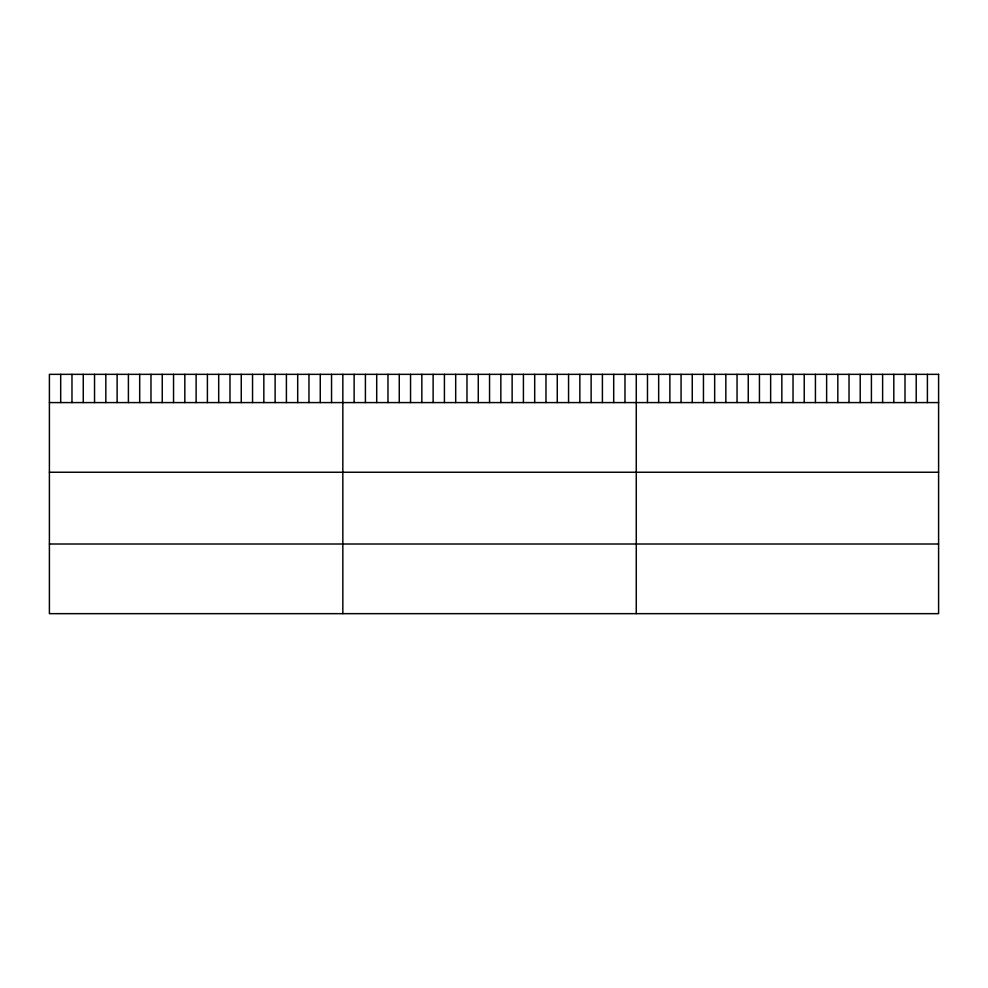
<?xml version="1.0" encoding="UTF-8"?>
<svg xmlns="http://www.w3.org/2000/svg" width="988" height="988" viewBox="0 0 988 988"><rect width="100%" height="100%" fill="white"/><g stroke="black" fill="none" stroke-linecap="round" stroke-linejoin="round"><path stroke-width="1.48" d="M49.4 402.585L938.6 402.585M49.4 472.239L938.6 472.239M49.4 544.005L938.6 544.005M927.399 374.341L927.399 402.585M916.209 374.341L916.209 402.585M905.008 374.341L905.008 402.585M893.807 374.341L893.807 402.585M882.617 374.341L882.617 402.585M871.416 374.341L871.416 402.585M860.215 374.341L860.215 402.585M849.025 374.341L849.025 402.585M837.824 374.341L837.824 402.585M826.623 374.341L826.623 402.585M815.433 374.341L815.433 402.585M804.232 374.341L804.232 402.585M793.031 374.341L793.031 402.585M781.841 374.341L781.841 402.585M770.64 374.341L770.64 402.585M759.439 374.341L759.439 402.585M748.249 374.341L748.249 402.585M737.048 374.341L737.048 402.585M725.847 374.341L725.847 402.585M714.657 374.341L714.657 402.585M703.456 374.341L703.456 402.585M692.255 374.341L692.255 402.585M681.065 374.341L681.065 402.585M669.864 374.341L669.864 402.585M658.663 374.341L658.663 402.585M647.473 374.341L647.473 402.585M636.272 374.341L636.272 613.659M624.984 374.341L624.984 402.585M613.696 374.341L613.696 402.585M602.408 374.341L602.408 402.585M591.133 374.341L591.133 402.585M579.845 374.341L579.845 402.585M568.557 374.341L568.557 402.585M557.269 374.341L557.269 402.585M545.981 374.341L545.981 402.585M534.693 374.341L534.693 402.585M523.418 374.341L523.418 402.585M512.13 374.341L512.13 402.585M500.842 374.341L500.842 402.585M489.554 374.341L489.554 402.585M478.266 374.341L478.266 402.585M466.978 374.341L466.978 402.585M455.69 374.341L455.69 402.585M444.415 374.341L444.415 402.585M433.127 374.341L433.127 402.585M421.839 374.341L421.839 402.585M410.551 374.341L410.551 402.585M399.263 374.341L399.263 402.585M387.975 374.341L387.975 402.585M376.7 374.341L376.7 402.585M365.412 374.341L365.412 402.585M354.124 374.341L354.124 402.585M342.836 374.341L342.836 613.659M331.548 374.341L331.548 402.585M320.26 374.341L320.26 402.585M308.972 374.341L308.972 402.585M297.697 374.341L297.697 402.585M286.409 374.341L286.409 402.585M275.121 374.341L275.121 402.585M263.833 374.341L263.833 402.585M252.545 374.341L252.545 402.585M241.257 374.341L241.257 402.585M229.982 374.341L229.982 402.585M218.694 374.341L218.694 402.585M207.406 374.341L207.406 402.585M196.118 374.341L196.118 402.585M184.83 374.341L184.83 402.585M173.542 374.341L173.542 402.585M162.254 374.341L162.254 402.585M150.979 374.341L150.979 402.585M139.691 374.341L139.691 402.585M128.403 374.341L128.403 402.585M117.115 374.341L117.115 402.585M105.827 374.341L105.827 402.585M94.539 374.341L94.539 402.585M83.264 374.341L83.264 402.585M71.976 374.341L71.976 402.585M60.688 374.341L60.688 402.585M938.6 374.341L49.4 374.341L49.4 613.659L938.6 613.659L938.6 374.341"/></g></svg>
